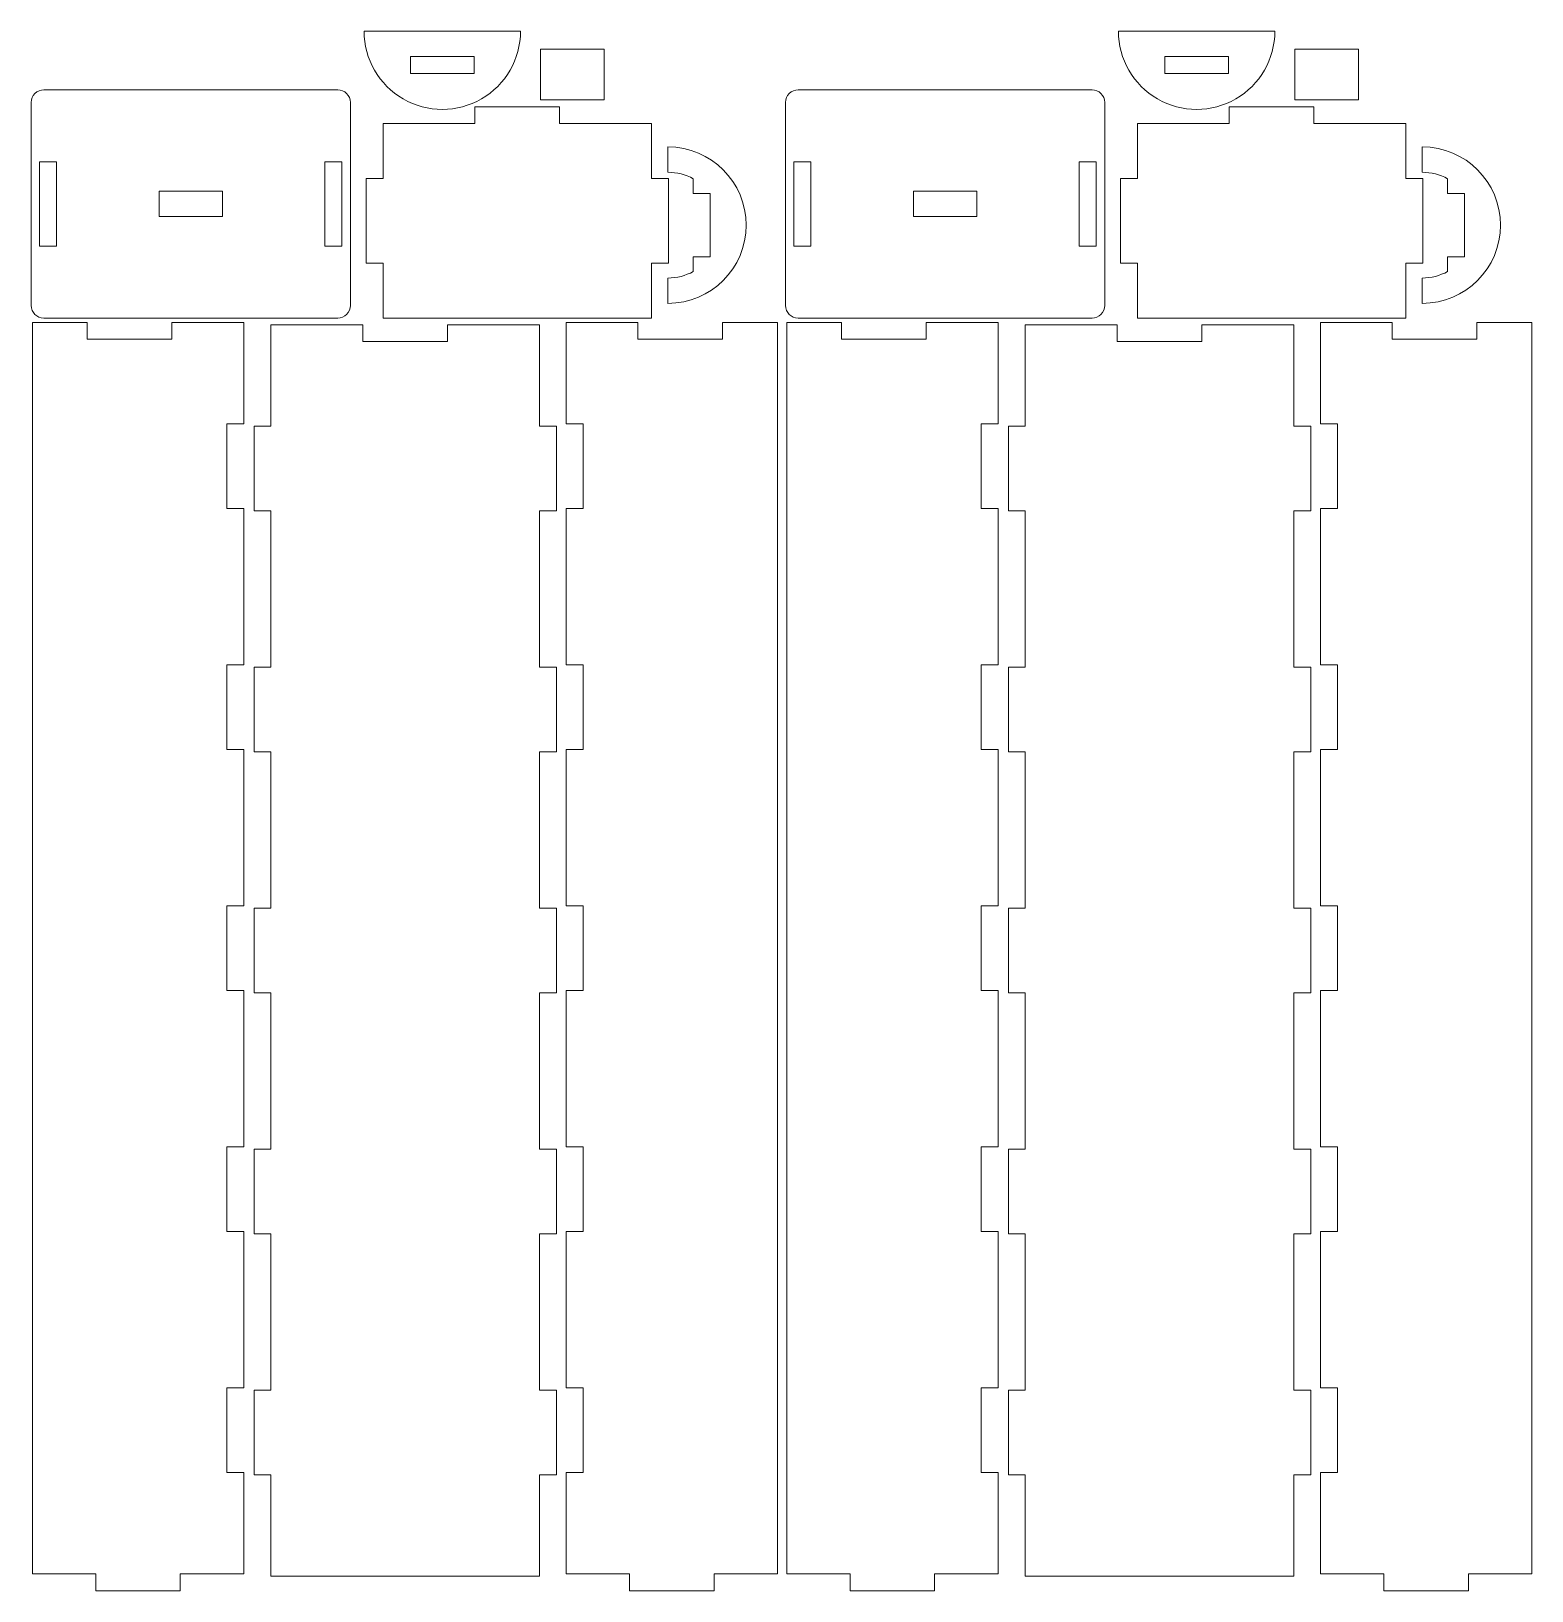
# Model space of a CAD drawing. Header units: millimetres. Extents: x -788 to 788, y -1290 to 1290.
# Drawn here: x -787.7 to -432.7, y -421.7 to -52.8 of the extents above; entities that cross this region are included whole.
import ezdxf

# ---------------------------------------------------------------- set-up
doc = ezdxf.new("R2010")
doc.units = ezdxf.units.MM
doc.header["$MEASUREMENT"] = 0
doc.layers.add('Camada 1', color=7, linetype='Continuous')

msp = doc.modelspace()

# ---------------------------------------------------------------- linework, layer by layer
at = {"layer": 'Camada 1', "color": 250, "lineweight": 20}
for points, knots in [([(-681.172, -68.8369), (-675.4481, -65.5322), (-671.922, -59.4248), (-671.922, -52.8155), (-671.922, -52.8155), (-671.922, -52.8155), (-708.9219, -52.8155), (-708.9219, -52.8155), (-708.9219, -52.8155), (-708.9219, -59.4248), (-705.3958, -65.5322), (-699.6719, -68.8369), (-699.6719, -68.8369), (-693.9481, -72.1416), (-686.8959, -72.1416), (-681.172, -68.8369)], [0, 0, 0, 0, 0.2, 0.2, 0.2, 0.2, 0.4, 0.4, 0.4, 0.4, 0.6, 0.6, 0.6, 0.6, 1, 1, 1, 1]), ([(-502.7369, -68.8369), (-497.013, -65.5322), (-493.4869, -59.4248), (-493.4869, -52.8155), (-493.4869, -52.8155), (-493.4869, -52.8155), (-530.4868, -52.8155), (-530.4868, -52.8155), (-530.4868, -52.8155), (-530.4868, -59.4248), (-526.9607, -65.5322), (-521.2368, -68.8369), (-521.2368, -68.8369), (-515.513, -72.1416), (-508.4608, -72.1416), (-502.7369, -68.8369)], [0, 0, 0, 0, 0.2, 0.2, 0.2, 0.2, 0.4, 0.4, 0.4, 0.4, 0.6, 0.6, 0.6, 0.6, 1, 1, 1, 1]), ([(-682.922, -58.8154), (-682.922, -58.8154), (-682.922, -62.8154), (-682.922, -62.8154), (-682.922, -62.8154), (-682.922, -62.8154), (-697.9219, -62.8154), (-697.9219, -62.8154), (-697.9219, -62.8154), (-697.9219, -62.8154), (-697.9219, -58.8154), (-697.9219, -58.8154), (-697.9219, -58.8154), (-697.9219, -58.8154), (-682.922, -58.8154), (-682.922, -58.8154)], [0, 0, 0, 0, 0.2, 0.2, 0.2, 0.2, 0.4, 0.4, 0.4, 0.4, 0.6, 0.6, 0.6, 0.6, 1, 1, 1, 1]), ([(-652.1654, -69.0415), (-652.1654, -69.0415), (-652.1654, -57.0415), (-652.1654, -57.0415), (-652.1654, -57.0415), (-652.1654, -57.0415), (-667.1654, -57.0415), (-667.1654, -57.0415), (-667.1654, -57.0415), (-667.1654, -57.0415), (-667.1654, -69.0415), (-667.1654, -69.0415), (-667.1654, -69.0415), (-667.1654, -69.0415), (-652.1654, -69.0415), (-652.1654, -69.0415)], [0, 0, 0, 0, 0.2, 0.2, 0.2, 0.2, 0.4, 0.4, 0.4, 0.4, 0.6, 0.6, 0.6, 0.6, 1, 1, 1, 1]), ([(-504.4869, -58.8154), (-504.4869, -58.8154), (-504.4869, -62.8154), (-504.4869, -62.8154), (-504.4869, -62.8154), (-504.4869, -62.8154), (-519.4868, -62.8154), (-519.4868, -62.8154), (-519.4868, -62.8154), (-519.4868, -62.8154), (-519.4868, -58.8154), (-519.4868, -58.8154), (-519.4868, -58.8154), (-519.4868, -58.8154), (-504.4869, -58.8154), (-504.4869, -58.8154)], [0, 0, 0, 0, 0.2, 0.2, 0.2, 0.2, 0.4, 0.4, 0.4, 0.4, 0.6, 0.6, 0.6, 0.6, 1, 1, 1, 1]), ([(-473.7303, -69.0415), (-473.7303, -69.0415), (-473.7303, -57.0415), (-473.7303, -57.0415), (-473.7303, -57.0415), (-473.7303, -57.0415), (-488.7303, -57.0415), (-488.7303, -57.0415), (-488.7303, -57.0415), (-488.7303, -57.0415), (-488.7303, -69.0415), (-488.7303, -69.0415), (-488.7303, -69.0415), (-488.7303, -69.0415), (-473.7303, -69.0415), (-473.7303, -69.0415)], [0, 0, 0, 0, 0.2, 0.2, 0.2, 0.2, 0.4, 0.4, 0.4, 0.4, 0.6, 0.6, 0.6, 0.6, 1, 1, 1, 1]), ([(-715.1689, -66.6746), (-715.1689, -66.6746), (-784.6689, -66.6746), (-784.6689, -66.6746), (-784.6689, -66.6746), (-785.4645, -66.6746), (-786.2276, -66.9907), (-786.7902, -67.5533), (-786.7902, -67.5533), (-787.3528, -68.1159), (-787.6689, -68.879), (-787.6689, -69.6746), (-787.6689, -69.6746), (-787.6689, -69.6746), (-787.6689, -117.6746), (-787.6689, -117.6746), (-787.6689, -117.6746), (-787.6689, -119.3314), (-786.3258, -120.6746), (-784.6689, -120.6746), (-784.6689, -120.6746), (-784.6689, -120.6746), (-715.1689, -120.6746), (-715.1689, -120.6746), (-715.1689, -120.6746), (-714.3733, -120.6746), (-713.6102, -120.3585), (-713.0476, -119.7959), (-713.0476, -119.7959), (-712.485, -119.2333), (-712.1689, -118.4702), (-712.1689, -117.6746), (-712.1689, -117.6746), (-712.1689, -117.6746), (-712.1689, -69.6746), (-712.1689, -69.6746), (-712.1689, -69.6746), (-712.1689, -68.879), (-712.485, -68.1159), (-713.0476, -67.5533), (-713.0476, -67.5533), (-713.6102, -66.9907), (-714.3733, -66.6746), (-715.1689, -66.6746)], [0, 0, 0, 0, 0.08333333, 0.08333333, 0.08333333, 0.08333333, 0.16666667, 0.16666667, 0.16666667, 0.16666667, 0.25, 0.25, 0.25, 0.25, 0.33333333, 0.33333333, 0.33333333, 0.33333333, 0.41666667, 0.41666667, 0.41666667, 0.41666667, 0.5, 0.5, 0.5, 0.5, 0.58333333, 0.58333333, 0.58333333, 0.58333333, 0.66666667, 0.66666667, 0.66666667, 0.66666667, 0.75, 0.75, 0.75, 0.75, 0.83333333, 0.83333333, 0.83333333, 0.83333333, 1, 1, 1, 1]), ([(-536.7338, -66.6746), (-536.7338, -66.6746), (-606.2338, -66.6746), (-606.2338, -66.6746), (-606.2338, -66.6746), (-607.0294, -66.6746), (-607.7925, -66.9907), (-608.3551, -67.5533), (-608.3551, -67.5533), (-608.9177, -68.1159), (-609.2338, -68.879), (-609.2338, -69.6746), (-609.2338, -69.6746), (-609.2338, -69.6746), (-609.2338, -117.6746), (-609.2338, -117.6746), (-609.2338, -117.6746), (-609.2338, -119.3314), (-607.8907, -120.6746), (-606.2338, -120.6746), (-606.2338, -120.6746), (-606.2338, -120.6746), (-536.7338, -120.6746), (-536.7338, -120.6746), (-536.7338, -120.6746), (-535.9382, -120.6746), (-535.1751, -120.3585), (-534.6125, -119.7959), (-534.6125, -119.7959), (-534.0499, -119.2333), (-533.7338, -118.4702), (-533.7338, -117.6746), (-533.7338, -117.6746), (-533.7338, -117.6746), (-533.7338, -69.6746), (-533.7338, -69.6746), (-533.7338, -69.6746), (-533.7338, -68.879), (-534.0499, -68.1159), (-534.6125, -67.5533), (-534.6125, -67.5533), (-535.1751, -66.9907), (-535.9382, -66.6746), (-536.7338, -66.6746)], [0, 0, 0, 0, 0.08333333, 0.08333333, 0.08333333, 0.08333333, 0.16666667, 0.16666667, 0.16666667, 0.16666667, 0.25, 0.25, 0.25, 0.25, 0.33333333, 0.33333333, 0.33333333, 0.33333333, 0.41666667, 0.41666667, 0.41666667, 0.41666667, 0.5, 0.5, 0.5, 0.5, 0.58333333, 0.58333333, 0.58333333, 0.58333333, 0.66666667, 0.66666667, 0.66666667, 0.66666667, 0.75, 0.75, 0.75, 0.75, 0.83333333, 0.83333333, 0.83333333, 0.83333333, 1, 1, 1, 1]), ([(-704.4427, -74.6746), (-704.4427, -74.6746), (-704.4427, -87.6746), (-704.4427, -87.6746), (-704.4427, -87.6746), (-704.4427, -87.6746), (-708.4427, -87.6746), (-708.4427, -87.6746), (-708.4427, -87.6746), (-708.4427, -87.6746), (-708.4427, -107.6746), (-708.4427, -107.6746), (-708.4427, -107.6746), (-708.4427, -107.6746), (-704.4427, -107.6746), (-704.4427, -107.6746), (-704.4427, -107.6746), (-704.4427, -107.6746), (-704.4427, -120.6746), (-704.4427, -120.6746), (-704.4427, -120.6746), (-704.4427, -120.6746), (-640.9427, -120.6746), (-640.9427, -120.6746), (-640.9427, -120.6746), (-640.9427, -120.6746), (-640.9427, -107.6746), (-640.9427, -107.6746), (-640.9427, -107.6746), (-640.9427, -107.6746), (-636.9427, -107.6746), (-636.9427, -107.6746), (-636.9427, -107.6746), (-636.9427, -107.6746), (-636.9427, -87.6746), (-636.9427, -87.6746), (-636.9427, -87.6746), (-636.9427, -87.6746), (-640.9427, -87.6746), (-640.9427, -87.6746), (-640.9427, -87.6746), (-640.9427, -87.6746), (-640.9427, -74.6746), (-640.9427, -74.6746), (-640.9427, -74.6746), (-640.9427, -74.6746), (-662.6927, -74.6746), (-662.6927, -74.6746), (-662.6927, -74.6746), (-662.6927, -74.6746), (-662.6927, -70.6746), (-662.6927, -70.6746), (-662.6927, -70.6746), (-662.6927, -70.6746), (-682.6927, -70.6746), (-682.6927, -70.6746), (-682.6927, -70.6746), (-682.6927, -70.6746), (-682.6927, -74.6746), (-682.6927, -74.6746), (-682.6927, -74.6746), (-682.6927, -74.6746), (-704.4427, -74.6746), (-704.4427, -74.6746)], [0, 0, 0, 0, 0.05882353, 0.05882353, 0.05882353, 0.05882353, 0.11764706, 0.11764706, 0.11764706, 0.11764706, 0.17647059, 0.17647059, 0.17647059, 0.17647059, 0.23529412, 0.23529412, 0.23529412, 0.23529412, 0.29411765, 0.29411765, 0.29411765, 0.29411765, 0.35294118, 0.35294118, 0.35294118, 0.35294118, 0.41176471, 0.41176471, 0.41176471, 0.41176471, 0.47058824, 0.47058824, 0.47058824, 0.47058824, 0.52941176, 0.52941176, 0.52941176, 0.52941176, 0.58823529, 0.58823529, 0.58823529, 0.58823529, 0.64705882, 0.64705882, 0.64705882, 0.64705882, 0.70588235, 0.70588235, 0.70588235, 0.70588235, 0.76470588, 0.76470588, 0.76470588, 0.76470588, 0.82352941, 0.82352941, 0.82352941, 0.82352941, 0.88235294, 0.88235294, 0.88235294, 0.88235294, 1, 1, 1, 1]), ([(-526.0076, -74.6746), (-526.0076, -74.6746), (-526.0076, -87.6746), (-526.0076, -87.6746), (-526.0076, -87.6746), (-526.0076, -87.6746), (-530.0076, -87.6746), (-530.0076, -87.6746), (-530.0076, -87.6746), (-530.0076, -87.6746), (-530.0076, -107.6746), (-530.0076, -107.6746), (-530.0076, -107.6746), (-530.0076, -107.6746), (-526.0076, -107.6746), (-526.0076, -107.6746), (-526.0076, -107.6746), (-526.0076, -107.6746), (-526.0076, -120.6746), (-526.0076, -120.6746), (-526.0076, -120.6746), (-526.0076, -120.6746), (-462.5076, -120.6746), (-462.5076, -120.6746), (-462.5076, -120.6746), (-462.5076, -120.6746), (-462.5076, -107.6746), (-462.5076, -107.6746), (-462.5076, -107.6746), (-462.5076, -107.6746), (-458.5076, -107.6746), (-458.5076, -107.6746), (-458.5076, -107.6746), (-458.5076, -107.6746), (-458.5076, -87.6746), (-458.5076, -87.6746), (-458.5076, -87.6746), (-458.5076, -87.6746), (-462.5076, -87.6746), (-462.5076, -87.6746), (-462.5076, -87.6746), (-462.5076, -87.6746), (-462.5076, -74.6746), (-462.5076, -74.6746), (-462.5076, -74.6746), (-462.5076, -74.6746), (-484.2576, -74.6746), (-484.2576, -74.6746), (-484.2576, -74.6746), (-484.2576, -74.6746), (-484.2576, -70.6746), (-484.2576, -70.6746), (-484.2576, -70.6746), (-484.2576, -70.6746), (-504.2576, -70.6746), (-504.2576, -70.6746), (-504.2576, -70.6746), (-504.2576, -70.6746), (-504.2576, -74.6746), (-504.2576, -74.6746), (-504.2576, -74.6746), (-504.2576, -74.6746), (-526.0076, -74.6746), (-526.0076, -74.6746)], [0, 0, 0, 0, 0.05882353, 0.05882353, 0.05882353, 0.05882353, 0.11764706, 0.11764706, 0.11764706, 0.11764706, 0.17647059, 0.17647059, 0.17647059, 0.17647059, 0.23529412, 0.23529412, 0.23529412, 0.23529412, 0.29411765, 0.29411765, 0.29411765, 0.29411765, 0.35294118, 0.35294118, 0.35294118, 0.35294118, 0.41176471, 0.41176471, 0.41176471, 0.41176471, 0.47058824, 0.47058824, 0.47058824, 0.47058824, 0.52941176, 0.52941176, 0.52941176, 0.52941176, 0.58823529, 0.58823529, 0.58823529, 0.58823529, 0.64705882, 0.64705882, 0.64705882, 0.64705882, 0.70588235, 0.70588235, 0.70588235, 0.70588235, 0.76470588, 0.76470588, 0.76470588, 0.76470588, 0.82352941, 0.82352941, 0.82352941, 0.82352941, 0.88235294, 0.88235294, 0.88235294, 0.88235294, 1, 1, 1, 1]), ([(-637.0476, -117.1876), (-626.8304, -117.1876), (-618.5477, -108.9049), (-618.5477, -98.6876), (-618.5477, -98.6876), (-618.5477, -88.4705), (-626.8303, -80.1878), (-637.0476, -80.1877), (-637.0476, -80.1877), (-637.0476, -80.1877), (-637.0476, -86.1877), (-637.0476, -86.1877), (-637.0476, -86.1877), (-634.9506, -86.1877), (-632.8873, -86.7153), (-631.0476, -87.7218), (-631.0476, -87.7218), (-631.0476, -87.7218), (-631.0476, -91.1877), (-631.0476, -91.1877), (-631.0476, -91.1877), (-631.0476, -91.1877), (-627.0476, -91.1877), (-627.0476, -91.1877), (-627.0476, -91.1877), (-627.0476, -91.1877), (-627.0476, -106.1876), (-627.0476, -106.1876), (-627.0476, -106.1876), (-627.0476, -106.1876), (-631.0476, -106.1876), (-631.0476, -106.1876), (-631.0476, -106.1876), (-631.0476, -106.1876), (-631.0476, -109.6535), (-631.0476, -109.6535), (-631.0476, -109.6535), (-632.8873, -110.66), (-634.9506, -111.1876), (-637.0476, -111.1876), (-637.0476, -111.1876), (-637.0476, -111.1876), (-637.0476, -117.1876), (-637.0476, -117.1876)], [0, 0, 0, 0, 0.08333333, 0.08333333, 0.08333333, 0.08333333, 0.16666667, 0.16666667, 0.16666667, 0.16666667, 0.25, 0.25, 0.25, 0.25, 0.33333333, 0.33333333, 0.33333333, 0.33333333, 0.41666667, 0.41666667, 0.41666667, 0.41666667, 0.5, 0.5, 0.5, 0.5, 0.58333333, 0.58333333, 0.58333333, 0.58333333, 0.66666667, 0.66666667, 0.66666667, 0.66666667, 0.75, 0.75, 0.75, 0.75, 0.83333333, 0.83333333, 0.83333333, 0.83333333, 1, 1, 1, 1]), ([(-458.6125, -117.1876), (-448.3953, -117.1876), (-440.1126, -108.9049), (-440.1126, -98.6876), (-440.1126, -98.6876), (-440.1126, -88.4705), (-448.3952, -80.1878), (-458.6125, -80.1877), (-458.6125, -80.1877), (-458.6125, -80.1877), (-458.6125, -86.1877), (-458.6125, -86.1877), (-458.6125, -86.1877), (-456.5155, -86.1877), (-454.4522, -86.7153), (-452.6125, -87.7218), (-452.6125, -87.7218), (-452.6125, -87.7218), (-452.6125, -91.1877), (-452.6125, -91.1877), (-452.6125, -91.1877), (-452.6125, -91.1877), (-448.6125, -91.1877), (-448.6125, -91.1877), (-448.6125, -91.1877), (-448.6125, -91.1877), (-448.6125, -106.1876), (-448.6125, -106.1876), (-448.6125, -106.1876), (-448.6125, -106.1876), (-452.6125, -106.1876), (-452.6125, -106.1876), (-452.6125, -106.1876), (-452.6125, -106.1876), (-452.6125, -109.6535), (-452.6125, -109.6535), (-452.6125, -109.6535), (-454.4522, -110.66), (-456.5155, -111.1876), (-458.6125, -111.1876), (-458.6125, -111.1876), (-458.6125, -111.1876), (-458.6125, -117.1876), (-458.6125, -117.1876)], [0, 0, 0, 0, 0.08333333, 0.08333333, 0.08333333, 0.08333333, 0.16666667, 0.16666667, 0.16666667, 0.16666667, 0.25, 0.25, 0.25, 0.25, 0.33333333, 0.33333333, 0.33333333, 0.33333333, 0.41666667, 0.41666667, 0.41666667, 0.41666667, 0.5, 0.5, 0.5, 0.5, 0.58333333, 0.58333333, 0.58333333, 0.58333333, 0.66666667, 0.66666667, 0.66666667, 0.66666667, 0.75, 0.75, 0.75, 0.75, 0.83333333, 0.83333333, 0.83333333, 0.83333333, 1, 1, 1, 1]), ([(-781.6689, -83.6746), (-781.6689, -83.6746), (-781.6689, -103.6746), (-781.6689, -103.6746), (-781.6689, -103.6746), (-781.6689, -103.6746), (-785.6689, -103.6746), (-785.6689, -103.6746), (-785.6689, -103.6746), (-785.6689, -103.6746), (-785.6689, -83.6746), (-785.6689, -83.6746), (-785.6689, -83.6746), (-785.6689, -83.6746), (-781.6689, -83.6746), (-781.6689, -83.6746)], [0, 0, 0, 0, 0.2, 0.2, 0.2, 0.2, 0.4, 0.4, 0.4, 0.4, 0.6, 0.6, 0.6, 0.6, 1, 1, 1, 1]), ([(-718.1689, -103.6746), (-718.1689, -103.6746), (-718.1689, -83.6746), (-718.1689, -83.6746), (-718.1689, -83.6746), (-718.1689, -83.6746), (-714.1689, -83.6746), (-714.1689, -83.6746), (-714.1689, -83.6746), (-714.1689, -83.6746), (-714.1689, -103.6746), (-714.1689, -103.6746), (-714.1689, -103.6746), (-714.1689, -103.6746), (-718.1689, -103.6746), (-718.1689, -103.6746)], [0, 0, 0, 0, 0.2, 0.2, 0.2, 0.2, 0.4, 0.4, 0.4, 0.4, 0.6, 0.6, 0.6, 0.6, 1, 1, 1, 1]), ([(-603.2338, -83.6746), (-603.2338, -83.6746), (-603.2338, -103.6746), (-603.2338, -103.6746), (-603.2338, -103.6746), (-603.2338, -103.6746), (-607.2338, -103.6746), (-607.2338, -103.6746), (-607.2338, -103.6746), (-607.2338, -103.6746), (-607.2338, -83.6746), (-607.2338, -83.6746), (-607.2338, -83.6746), (-607.2338, -83.6746), (-603.2338, -83.6746), (-603.2338, -83.6746)], [0, 0, 0, 0, 0.2, 0.2, 0.2, 0.2, 0.4, 0.4, 0.4, 0.4, 0.6, 0.6, 0.6, 0.6, 1, 1, 1, 1]), ([(-539.7338, -103.6746), (-539.7338, -103.6746), (-539.7338, -83.6746), (-539.7338, -83.6746), (-539.7338, -83.6746), (-539.7338, -83.6746), (-535.7338, -83.6746), (-535.7338, -83.6746), (-535.7338, -83.6746), (-535.7338, -83.6746), (-535.7338, -103.6746), (-535.7338, -103.6746), (-535.7338, -103.6746), (-535.7338, -103.6746), (-539.7338, -103.6746), (-539.7338, -103.6746)], [0, 0, 0, 0, 0.2, 0.2, 0.2, 0.2, 0.4, 0.4, 0.4, 0.4, 0.6, 0.6, 0.6, 0.6, 1, 1, 1, 1]), ([(-757.4189, -90.6746), (-757.4189, -90.6746), (-742.4189, -90.6746), (-742.4189, -90.6746), (-742.4189, -90.6746), (-742.4189, -90.6746), (-742.4189, -96.6746), (-742.4189, -96.6746), (-742.4189, -96.6746), (-742.4189, -96.6746), (-757.4189, -96.6746), (-757.4189, -96.6746), (-757.4189, -96.6746), (-757.4189, -96.6746), (-757.4189, -90.6746), (-757.4189, -90.6746)], [0, 0, 0, 0, 0.2, 0.2, 0.2, 0.2, 0.4, 0.4, 0.4, 0.4, 0.6, 0.6, 0.6, 0.6, 1, 1, 1, 1]), ([(-578.9838, -90.6746), (-578.9838, -90.6746), (-563.9838, -90.6746), (-563.9838, -90.6746), (-563.9838, -90.6746), (-563.9838, -90.6746), (-563.9838, -96.6746), (-563.9838, -96.6746), (-563.9838, -96.6746), (-563.9838, -96.6746), (-578.9838, -96.6746), (-578.9838, -96.6746), (-578.9838, -96.6746), (-578.9838, -96.6746), (-578.9838, -90.6746), (-578.9838, -90.6746)], [0, 0, 0, 0, 0.2, 0.2, 0.2, 0.2, 0.4, 0.4, 0.4, 0.4, 0.6, 0.6, 0.6, 0.6, 1, 1, 1, 1]), ([(-737.3893, -336.6743), (-737.3893, -336.6743), (-737.3893, -373.6743), (-737.3893, -373.6743), (-737.3893, -373.6743), (-737.3893, -373.6743), (-741.3893, -373.6743), (-741.3893, -373.6743), (-741.3893, -373.6743), (-741.3893, -373.6743), (-741.3893, -393.6743), (-741.3893, -393.6743), (-741.3893, -393.6743), (-741.3893, -393.6743), (-737.3893, -393.6743), (-737.3893, -393.6743), (-737.3893, -393.6743), (-737.3893, -393.6743), (-737.3893, -417.6743), (-737.3893, -417.6743), (-737.3893, -417.6743), (-737.3893, -417.6743), (-752.3893, -417.6743), (-752.3893, -417.6743), (-752.3893, -417.6743), (-752.3893, -417.6743), (-752.3893, -421.6743), (-752.3893, -421.6743), (-752.3893, -421.6743), (-752.3893, -421.6743), (-772.3893, -421.6743), (-772.3893, -421.6743), (-772.3893, -421.6743), (-772.3893, -421.6743), (-772.3893, -417.6743), (-772.3893, -417.6743), (-772.3893, -417.6743), (-772.3893, -417.6743), (-787.3893, -417.6743), (-787.3893, -417.6743), (-787.3893, -417.6743), (-787.3893, -417.6743), (-787.3893, -121.6743), (-787.3893, -121.6743), (-787.3893, -121.6743), (-787.3893, -121.6743), (-774.3893, -121.6743), (-774.3893, -121.6743), (-774.3893, -121.6743), (-774.3893, -121.6743), (-774.3893, -125.6743), (-774.3893, -125.6743), (-774.3893, -125.6743), (-774.3893, -125.6743), (-754.3893, -125.6743), (-754.3893, -125.6743), (-754.3893, -125.6743), (-754.3893, -125.6743), (-754.3893, -121.6743), (-754.3893, -121.6743), (-754.3893, -121.6743), (-754.3893, -121.6743), (-737.3893, -121.6743), (-737.3893, -121.6743), (-737.3893, -121.6743), (-737.3893, -121.6743), (-737.3893, -145.6743), (-737.3893, -145.6743), (-737.3893, -145.6743), (-737.3893, -145.6743), (-741.3893, -145.6743), (-741.3893, -145.6743), (-741.3893, -145.6743), (-741.3893, -145.6743), (-741.3893, -165.6743), (-741.3893, -165.6743), (-741.3893, -165.6743), (-741.3893, -165.6743), (-737.3893, -165.6743), (-737.3893, -165.6743), (-737.3893, -165.6743), (-737.3893, -165.6743), (-737.3893, -202.6743), (-737.3893, -202.6743), (-737.3893, -202.6743), (-737.3893, -202.6743), (-741.3893, -202.6743), (-741.3893, -202.6743), (-741.3893, -202.6743), (-741.3893, -202.6743), (-741.3893, -222.6743), (-741.3893, -222.6743), (-741.3893, -222.6743), (-741.3893, -222.6743), (-737.3893, -222.6743), (-737.3893, -222.6743), (-737.3893, -222.6743), (-737.3893, -222.6743), (-737.3893, -259.6743), (-737.3893, -259.6743), (-737.3893, -259.6743), (-737.3893, -259.6743), (-741.3893, -259.6743), (-741.3893, -259.6743), (-741.3893, -259.6743), (-741.3893, -259.6743), (-741.3893, -279.6743), (-741.3893, -279.6743), (-741.3893, -279.6743), (-741.3893, -279.6743), (-737.3893, -279.6743), (-737.3893, -279.6743), (-737.3893, -279.6743), (-737.3893, -279.6743), (-737.3893, -316.6743), (-737.3893, -316.6743), (-737.3893, -316.6743), (-737.3893, -316.6743), (-741.3893, -316.6743), (-741.3893, -316.6743), (-741.3893, -316.6743), (-741.3893, -316.6743), (-741.3893, -336.6743), (-741.3893, -336.6743), (-741.3893, -336.6743), (-741.3893, -336.6743), (-737.3893, -336.6743), (-737.3893, -336.6743)], [0, 0, 0, 0, 0.03030303, 0.03030303, 0.03030303, 0.03030303, 0.06060606, 0.06060606, 0.06060606, 0.06060606, 0.09090909, 0.09090909, 0.09090909, 0.09090909, 0.12121212, 0.12121212, 0.12121212, 0.12121212, 0.15151515, 0.15151515, 0.15151515, 0.15151515, 0.18181818, 0.18181818, 0.18181818, 0.18181818, 0.21212121, 0.21212121, 0.21212121, 0.21212121, 0.24242424, 0.24242424, 0.24242424, 0.24242424, 0.27272727, 0.27272727, 0.27272727, 0.27272727, 0.3030303, 0.3030303, 0.3030303, 0.3030303, 0.33333333, 0.33333333, 0.33333333, 0.33333333, 0.36363636, 0.36363636, 0.36363636, 0.36363636, 0.39393939, 0.39393939, 0.39393939, 0.39393939, 0.42424242, 0.42424242, 0.42424242, 0.42424242, 0.45454545, 0.45454545, 0.45454545, 0.45454545, 0.48484848, 0.48484848, 0.48484848, 0.48484848, 0.51515152, 0.51515152, 0.51515152, 0.51515152, 0.54545455, 0.54545455, 0.54545455, 0.54545455, 0.57575758, 0.57575758, 0.57575758, 0.57575758, 0.60606061, 0.60606061, 0.60606061, 0.60606061, 0.63636364, 0.63636364, 0.63636364, 0.63636364, 0.66666667, 0.66666667, 0.66666667, 0.66666667, 0.6969697, 0.6969697, 0.6969697, 0.6969697, 0.72727273, 0.72727273, 0.72727273, 0.72727273, 0.75757576, 0.75757576, 0.75757576, 0.75757576, 0.78787879, 0.78787879, 0.78787879, 0.78787879, 0.81818182, 0.81818182, 0.81818182, 0.81818182, 0.84848485, 0.84848485, 0.84848485, 0.84848485, 0.87878788, 0.87878788, 0.87878788, 0.87878788, 0.90909091, 0.90909091, 0.90909091, 0.90909091, 0.93939394, 0.93939394, 0.93939394, 0.93939394, 1, 1, 1, 1]), ([(-661.1363, -336.6743), (-661.1363, -336.6743), (-661.1363, -373.6743), (-661.1363, -373.6743), (-661.1363, -373.6743), (-661.1363, -373.6743), (-657.1363, -373.6743), (-657.1363, -373.6743), (-657.1363, -373.6743), (-657.1363, -373.6743), (-657.1363, -393.6743), (-657.1363, -393.6743), (-657.1363, -393.6743), (-657.1363, -393.6743), (-661.1363, -393.6743), (-661.1363, -393.6743), (-661.1363, -393.6743), (-661.1363, -393.6743), (-661.1363, -417.6743), (-661.1363, -417.6743), (-661.1363, -417.6743), (-661.1363, -417.6743), (-646.1363, -417.6743), (-646.1363, -417.6743), (-646.1363, -417.6743), (-646.1363, -417.6743), (-646.1363, -421.6743), (-646.1363, -421.6743), (-646.1363, -421.6743), (-646.1363, -421.6743), (-626.1363, -421.6743), (-626.1363, -421.6743), (-626.1363, -421.6743), (-626.1363, -421.6743), (-626.1363, -417.6743), (-626.1363, -417.6743), (-626.1363, -417.6743), (-626.1363, -417.6743), (-611.1363, -417.6743), (-611.1363, -417.6743), (-611.1363, -417.6743), (-611.1363, -417.6743), (-611.1363, -121.6743), (-611.1363, -121.6743), (-611.1363, -121.6743), (-611.1363, -121.6743), (-624.1363, -121.6743), (-624.1363, -121.6743), (-624.1363, -121.6743), (-624.1363, -121.6743), (-624.1363, -125.6743), (-624.1363, -125.6743), (-624.1363, -125.6743), (-624.1363, -125.6743), (-644.1363, -125.6743), (-644.1363, -125.6743), (-644.1363, -125.6743), (-644.1363, -125.6743), (-644.1363, -121.6743), (-644.1363, -121.6743), (-644.1363, -121.6743), (-644.1363, -121.6743), (-661.1363, -121.6743), (-661.1363, -121.6743), (-661.1363, -121.6743), (-661.1363, -121.6743), (-661.1363, -145.6743), (-661.1363, -145.6743), (-661.1363, -145.6743), (-661.1363, -145.6743), (-657.1363, -145.6743), (-657.1363, -145.6743), (-657.1363, -145.6743), (-657.1363, -145.6743), (-657.1363, -165.6743), (-657.1363, -165.6743), (-657.1363, -165.6743), (-657.1363, -165.6743), (-661.1363, -165.6743), (-661.1363, -165.6743), (-661.1363, -165.6743), (-661.1363, -165.6743), (-661.1363, -202.6743), (-661.1363, -202.6743), (-661.1363, -202.6743), (-661.1363, -202.6743), (-657.1363, -202.6743), (-657.1363, -202.6743), (-657.1363, -202.6743), (-657.1363, -202.6743), (-657.1363, -222.6743), (-657.1363, -222.6743), (-657.1363, -222.6743), (-657.1363, -222.6743), (-661.1363, -222.6743), (-661.1363, -222.6743), (-661.1363, -222.6743), (-661.1363, -222.6743), (-661.1363, -259.6743), (-661.1363, -259.6743), (-661.1363, -259.6743), (-661.1363, -259.6743), (-657.1363, -259.6743), (-657.1363, -259.6743), (-657.1363, -259.6743), (-657.1363, -259.6743), (-657.1363, -279.6743), (-657.1363, -279.6743), (-657.1363, -279.6743), (-657.1363, -279.6743), (-661.1363, -279.6743), (-661.1363, -279.6743), (-661.1363, -279.6743), (-661.1363, -279.6743), (-661.1363, -316.6743), (-661.1363, -316.6743), (-661.1363, -316.6743), (-661.1363, -316.6743), (-657.1363, -316.6743), (-657.1363, -316.6743), (-657.1363, -316.6743), (-657.1363, -316.6743), (-657.1363, -336.6743), (-657.1363, -336.6743), (-657.1363, -336.6743), (-657.1363, -336.6743), (-661.1363, -336.6743), (-661.1363, -336.6743)], [0, 0, 0, 0, 0.03030303, 0.03030303, 0.03030303, 0.03030303, 0.06060606, 0.06060606, 0.06060606, 0.06060606, 0.09090909, 0.09090909, 0.09090909, 0.09090909, 0.12121212, 0.12121212, 0.12121212, 0.12121212, 0.15151515, 0.15151515, 0.15151515, 0.15151515, 0.18181818, 0.18181818, 0.18181818, 0.18181818, 0.21212121, 0.21212121, 0.21212121, 0.21212121, 0.24242424, 0.24242424, 0.24242424, 0.24242424, 0.27272727, 0.27272727, 0.27272727, 0.27272727, 0.3030303, 0.3030303, 0.3030303, 0.3030303, 0.33333333, 0.33333333, 0.33333333, 0.33333333, 0.36363636, 0.36363636, 0.36363636, 0.36363636, 0.39393939, 0.39393939, 0.39393939, 0.39393939, 0.42424242, 0.42424242, 0.42424242, 0.42424242, 0.45454545, 0.45454545, 0.45454545, 0.45454545, 0.48484848, 0.48484848, 0.48484848, 0.48484848, 0.51515152, 0.51515152, 0.51515152, 0.51515152, 0.54545455, 0.54545455, 0.54545455, 0.54545455, 0.57575758, 0.57575758, 0.57575758, 0.57575758, 0.60606061, 0.60606061, 0.60606061, 0.60606061, 0.63636364, 0.63636364, 0.63636364, 0.63636364, 0.66666667, 0.66666667, 0.66666667, 0.66666667, 0.6969697, 0.6969697, 0.6969697, 0.6969697, 0.72727273, 0.72727273, 0.72727273, 0.72727273, 0.75757576, 0.75757576, 0.75757576, 0.75757576, 0.78787879, 0.78787879, 0.78787879, 0.78787879, 0.81818182, 0.81818182, 0.81818182, 0.81818182, 0.84848485, 0.84848485, 0.84848485, 0.84848485, 0.87878788, 0.87878788, 0.87878788, 0.87878788, 0.90909091, 0.90909091, 0.90909091, 0.90909091, 0.93939394, 0.93939394, 0.93939394, 0.93939394, 1, 1, 1, 1]), ([(-558.9542, -336.6743), (-558.9542, -336.6743), (-558.9542, -373.6743), (-558.9542, -373.6743), (-558.9542, -373.6743), (-558.9542, -373.6743), (-562.9542, -373.6743), (-562.9542, -373.6743), (-562.9542, -373.6743), (-562.9542, -373.6743), (-562.9542, -393.6743), (-562.9542, -393.6743), (-562.9542, -393.6743), (-562.9542, -393.6743), (-558.9542, -393.6743), (-558.9542, -393.6743), (-558.9542, -393.6743), (-558.9542, -393.6743), (-558.9542, -417.6743), (-558.9542, -417.6743), (-558.9542, -417.6743), (-558.9542, -417.6743), (-573.9542, -417.6743), (-573.9542, -417.6743), (-573.9542, -417.6743), (-573.9542, -417.6743), (-573.9542, -421.6743), (-573.9542, -421.6743), (-573.9542, -421.6743), (-573.9542, -421.6743), (-593.9542, -421.6743), (-593.9542, -421.6743), (-593.9542, -421.6743), (-593.9542, -421.6743), (-593.9542, -417.6743), (-593.9542, -417.6743), (-593.9542, -417.6743), (-593.9542, -417.6743), (-608.9542, -417.6743), (-608.9542, -417.6743), (-608.9542, -417.6743), (-608.9542, -417.6743), (-608.9542, -121.6743), (-608.9542, -121.6743), (-608.9542, -121.6743), (-608.9542, -121.6743), (-595.9542, -121.6743), (-595.9542, -121.6743), (-595.9542, -121.6743), (-595.9542, -121.6743), (-595.9542, -125.6743), (-595.9542, -125.6743), (-595.9542, -125.6743), (-595.9542, -125.6743), (-575.9542, -125.6743), (-575.9542, -125.6743), (-575.9542, -125.6743), (-575.9542, -125.6743), (-575.9542, -121.6743), (-575.9542, -121.6743), (-575.9542, -121.6743), (-575.9542, -121.6743), (-558.9542, -121.6743), (-558.9542, -121.6743), (-558.9542, -121.6743), (-558.9542, -121.6743), (-558.9542, -145.6743), (-558.9542, -145.6743), (-558.9542, -145.6743), (-558.9542, -145.6743), (-562.9542, -145.6743), (-562.9542, -145.6743), (-562.9542, -145.6743), (-562.9542, -145.6743), (-562.9542, -165.6743), (-562.9542, -165.6743), (-562.9542, -165.6743), (-562.9542, -165.6743), (-558.9542, -165.6743), (-558.9542, -165.6743), (-558.9542, -165.6743), (-558.9542, -165.6743), (-558.9542, -202.6743), (-558.9542, -202.6743), (-558.9542, -202.6743), (-558.9542, -202.6743), (-562.9542, -202.6743), (-562.9542, -202.6743), (-562.9542, -202.6743), (-562.9542, -202.6743), (-562.9542, -222.6743), (-562.9542, -222.6743), (-562.9542, -222.6743), (-562.9542, -222.6743), (-558.9542, -222.6743), (-558.9542, -222.6743), (-558.9542, -222.6743), (-558.9542, -222.6743), (-558.9542, -259.6743), (-558.9542, -259.6743), (-558.9542, -259.6743), (-558.9542, -259.6743), (-562.9542, -259.6743), (-562.9542, -259.6743), (-562.9542, -259.6743), (-562.9542, -259.6743), (-562.9542, -279.6743), (-562.9542, -279.6743), (-562.9542, -279.6743), (-562.9542, -279.6743), (-558.9542, -279.6743), (-558.9542, -279.6743), (-558.9542, -279.6743), (-558.9542, -279.6743), (-558.9542, -316.6743), (-558.9542, -316.6743), (-558.9542, -316.6743), (-558.9542, -316.6743), (-562.9542, -316.6743), (-562.9542, -316.6743), (-562.9542, -316.6743), (-562.9542, -316.6743), (-562.9542, -336.6743), (-562.9542, -336.6743), (-562.9542, -336.6743), (-562.9542, -336.6743), (-558.9542, -336.6743), (-558.9542, -336.6743)], [0, 0, 0, 0, 0.03030303, 0.03030303, 0.03030303, 0.03030303, 0.06060606, 0.06060606, 0.06060606, 0.06060606, 0.09090909, 0.09090909, 0.09090909, 0.09090909, 0.12121212, 0.12121212, 0.12121212, 0.12121212, 0.15151515, 0.15151515, 0.15151515, 0.15151515, 0.18181818, 0.18181818, 0.18181818, 0.18181818, 0.21212121, 0.21212121, 0.21212121, 0.21212121, 0.24242424, 0.24242424, 0.24242424, 0.24242424, 0.27272727, 0.27272727, 0.27272727, 0.27272727, 0.3030303, 0.3030303, 0.3030303, 0.3030303, 0.33333333, 0.33333333, 0.33333333, 0.33333333, 0.36363636, 0.36363636, 0.36363636, 0.36363636, 0.39393939, 0.39393939, 0.39393939, 0.39393939, 0.42424242, 0.42424242, 0.42424242, 0.42424242, 0.45454545, 0.45454545, 0.45454545, 0.45454545, 0.48484848, 0.48484848, 0.48484848, 0.48484848, 0.51515152, 0.51515152, 0.51515152, 0.51515152, 0.54545455, 0.54545455, 0.54545455, 0.54545455, 0.57575758, 0.57575758, 0.57575758, 0.57575758, 0.60606061, 0.60606061, 0.60606061, 0.60606061, 0.63636364, 0.63636364, 0.63636364, 0.63636364, 0.66666667, 0.66666667, 0.66666667, 0.66666667, 0.6969697, 0.6969697, 0.6969697, 0.6969697, 0.72727273, 0.72727273, 0.72727273, 0.72727273, 0.75757576, 0.75757576, 0.75757576, 0.75757576, 0.78787879, 0.78787879, 0.78787879, 0.78787879, 0.81818182, 0.81818182, 0.81818182, 0.81818182, 0.84848485, 0.84848485, 0.84848485, 0.84848485, 0.87878788, 0.87878788, 0.87878788, 0.87878788, 0.90909091, 0.90909091, 0.90909091, 0.90909091, 0.93939394, 0.93939394, 0.93939394, 0.93939394, 1, 1, 1, 1]), ([(-482.7012, -336.6743), (-482.7012, -336.6743), (-482.7012, -373.6743), (-482.7012, -373.6743), (-482.7012, -373.6743), (-482.7012, -373.6743), (-478.7012, -373.6743), (-478.7012, -373.6743), (-478.7012, -373.6743), (-478.7012, -373.6743), (-478.7012, -393.6743), (-478.7012, -393.6743), (-478.7012, -393.6743), (-478.7012, -393.6743), (-482.7012, -393.6743), (-482.7012, -393.6743), (-482.7012, -393.6743), (-482.7012, -393.6743), (-482.7012, -417.6743), (-482.7012, -417.6743), (-482.7012, -417.6743), (-482.7012, -417.6743), (-467.7012, -417.6743), (-467.7012, -417.6743), (-467.7012, -417.6743), (-467.7012, -417.6743), (-467.7012, -421.6743), (-467.7012, -421.6743), (-467.7012, -421.6743), (-467.7012, -421.6743), (-447.7012, -421.6743), (-447.7012, -421.6743), (-447.7012, -421.6743), (-447.7012, -421.6743), (-447.7012, -417.6743), (-447.7012, -417.6743), (-447.7012, -417.6743), (-447.7012, -417.6743), (-432.7012, -417.6743), (-432.7012, -417.6743), (-432.7012, -417.6743), (-432.7012, -417.6743), (-432.7012, -121.6743), (-432.7012, -121.6743), (-432.7012, -121.6743), (-432.7012, -121.6743), (-445.7012, -121.6743), (-445.7012, -121.6743), (-445.7012, -121.6743), (-445.7012, -121.6743), (-445.7012, -125.6743), (-445.7012, -125.6743), (-445.7012, -125.6743), (-445.7012, -125.6743), (-465.7012, -125.6743), (-465.7012, -125.6743), (-465.7012, -125.6743), (-465.7012, -125.6743), (-465.7012, -121.6743), (-465.7012, -121.6743), (-465.7012, -121.6743), (-465.7012, -121.6743), (-482.7012, -121.6743), (-482.7012, -121.6743), (-482.7012, -121.6743), (-482.7012, -121.6743), (-482.7012, -145.6743), (-482.7012, -145.6743), (-482.7012, -145.6743), (-482.7012, -145.6743), (-478.7012, -145.6743), (-478.7012, -145.6743), (-478.7012, -145.6743), (-478.7012, -145.6743), (-478.7012, -165.6743), (-478.7012, -165.6743), (-478.7012, -165.6743), (-478.7012, -165.6743), (-482.7012, -165.6743), (-482.7012, -165.6743), (-482.7012, -165.6743), (-482.7012, -165.6743), (-482.7012, -202.6743), (-482.7012, -202.6743), (-482.7012, -202.6743), (-482.7012, -202.6743), (-478.7012, -202.6743), (-478.7012, -202.6743), (-478.7012, -202.6743), (-478.7012, -202.6743), (-478.7012, -222.6743), (-478.7012, -222.6743), (-478.7012, -222.6743), (-478.7012, -222.6743), (-482.7012, -222.6743), (-482.7012, -222.6743), (-482.7012, -222.6743), (-482.7012, -222.6743), (-482.7012, -259.6743), (-482.7012, -259.6743), (-482.7012, -259.6743), (-482.7012, -259.6743), (-478.7012, -259.6743), (-478.7012, -259.6743), (-478.7012, -259.6743), (-478.7012, -259.6743), (-478.7012, -279.6743), (-478.7012, -279.6743), (-478.7012, -279.6743), (-478.7012, -279.6743), (-482.7012, -279.6743), (-482.7012, -279.6743), (-482.7012, -279.6743), (-482.7012, -279.6743), (-482.7012, -316.6743), (-482.7012, -316.6743), (-482.7012, -316.6743), (-482.7012, -316.6743), (-478.7012, -316.6743), (-478.7012, -316.6743), (-478.7012, -316.6743), (-478.7012, -316.6743), (-478.7012, -336.6743), (-478.7012, -336.6743), (-478.7012, -336.6743), (-478.7012, -336.6743), (-482.7012, -336.6743), (-482.7012, -336.6743)], [0, 0, 0, 0, 0.03030303, 0.03030303, 0.03030303, 0.03030303, 0.06060606, 0.06060606, 0.06060606, 0.06060606, 0.09090909, 0.09090909, 0.09090909, 0.09090909, 0.12121212, 0.12121212, 0.12121212, 0.12121212, 0.15151515, 0.15151515, 0.15151515, 0.15151515, 0.18181818, 0.18181818, 0.18181818, 0.18181818, 0.21212121, 0.21212121, 0.21212121, 0.21212121, 0.24242424, 0.24242424, 0.24242424, 0.24242424, 0.27272727, 0.27272727, 0.27272727, 0.27272727, 0.3030303, 0.3030303, 0.3030303, 0.3030303, 0.33333333, 0.33333333, 0.33333333, 0.33333333, 0.36363636, 0.36363636, 0.36363636, 0.36363636, 0.39393939, 0.39393939, 0.39393939, 0.39393939, 0.42424242, 0.42424242, 0.42424242, 0.42424242, 0.45454545, 0.45454545, 0.45454545, 0.45454545, 0.48484848, 0.48484848, 0.48484848, 0.48484848, 0.51515152, 0.51515152, 0.51515152, 0.51515152, 0.54545455, 0.54545455, 0.54545455, 0.54545455, 0.57575758, 0.57575758, 0.57575758, 0.57575758, 0.60606061, 0.60606061, 0.60606061, 0.60606061, 0.63636364, 0.63636364, 0.63636364, 0.63636364, 0.66666667, 0.66666667, 0.66666667, 0.66666667, 0.6969697, 0.6969697, 0.6969697, 0.6969697, 0.72727273, 0.72727273, 0.72727273, 0.72727273, 0.75757576, 0.75757576, 0.75757576, 0.75757576, 0.78787879, 0.78787879, 0.78787879, 0.78787879, 0.81818182, 0.81818182, 0.81818182, 0.81818182, 0.84848485, 0.84848485, 0.84848485, 0.84848485, 0.87878788, 0.87878788, 0.87878788, 0.87878788, 0.90909091, 0.90909091, 0.90909091, 0.90909091, 0.93939394, 0.93939394, 0.93939394, 0.93939394, 1, 1, 1, 1]), ([(-667.4426, -146.2409), (-667.4426, -146.2409), (-667.4426, -122.2409), (-667.4426, -122.2409), (-667.4426, -122.2409), (-667.4426, -122.2409), (-689.1926, -122.2409), (-689.1926, -122.2409), (-689.1926, -122.2409), (-689.1926, -122.2409), (-689.1926, -126.2409), (-689.1926, -126.2409), (-689.1926, -126.2409), (-689.1926, -126.2409), (-709.1926, -126.2409), (-709.1926, -126.2409), (-709.1926, -126.2409), (-709.1926, -126.2409), (-709.1926, -122.2409), (-709.1926, -122.2409), (-709.1926, -122.2409), (-709.1926, -122.2409), (-730.9426, -122.2409), (-730.9426, -122.2409), (-730.9426, -122.2409), (-730.9426, -122.2409), (-730.9426, -146.2409), (-730.9426, -146.2409), (-730.9426, -146.2409), (-730.9426, -146.2409), (-734.9426, -146.2409), (-734.9426, -146.2409), (-734.9426, -146.2409), (-734.9426, -146.2409), (-734.9426, -166.2409), (-734.9426, -166.2409), (-734.9426, -166.2409), (-734.9426, -166.2409), (-730.9426, -166.2409), (-730.9426, -166.2409), (-730.9426, -166.2409), (-730.9426, -166.2409), (-730.9426, -203.2409), (-730.9426, -203.2409), (-730.9426, -203.2409), (-730.9426, -203.2409), (-734.9426, -203.2409), (-734.9426, -203.2409), (-734.9426, -203.2409), (-734.9426, -203.2409), (-734.9426, -223.2409), (-734.9426, -223.2409), (-734.9426, -223.2409), (-734.9426, -223.2409), (-730.9426, -223.2409), (-730.9426, -223.2409), (-730.9426, -223.2409), (-730.9426, -223.2409), (-730.9426, -260.2409), (-730.9426, -260.2409), (-730.9426, -260.2409), (-730.9426, -260.2409), (-734.9426, -260.2409), (-734.9426, -260.2409), (-734.9426, -260.2409), (-734.9426, -260.2409), (-734.9426, -280.2409), (-734.9426, -280.2409), (-734.9426, -280.2409), (-734.9426, -280.2409), (-730.9426, -280.2409), (-730.9426, -280.2409), (-730.9426, -280.2409), (-730.9426, -280.2409), (-730.9426, -317.2409), (-730.9426, -317.2409), (-730.9426, -317.2409), (-730.9426, -317.2409), (-734.9426, -317.2409), (-734.9426, -317.2409), (-734.9426, -317.2409), (-734.9426, -317.2409), (-734.9426, -337.2409), (-734.9426, -337.2409), (-734.9426, -337.2409), (-734.9426, -337.2409), (-730.9426, -337.2409), (-730.9426, -337.2409), (-730.9426, -337.2409), (-730.9426, -337.2409), (-730.9426, -374.2409), (-730.9426, -374.2409), (-730.9426, -374.2409), (-730.9426, -374.2409), (-734.9426, -374.2409), (-734.9426, -374.2409), (-734.9426, -374.2409), (-734.9426, -374.2409), (-734.9426, -394.2409), (-734.9426, -394.2409), (-734.9426, -394.2409), (-734.9426, -394.2409), (-730.9426, -394.2409), (-730.9426, -394.2409), (-730.9426, -394.2409), (-730.9426, -394.2409), (-730.9426, -418.2409), (-730.9426, -418.2409), (-730.9426, -418.2409), (-730.9426, -418.2409), (-667.4426, -418.2409), (-667.4426, -418.2409), (-667.4426, -418.2409), (-667.4426, -418.2409), (-667.4426, -394.2409), (-667.4426, -394.2409), (-667.4426, -394.2409), (-667.4426, -394.2409), (-663.4426, -394.2409), (-663.4426, -394.2409), (-663.4426, -394.2409), (-663.4426, -394.2409), (-663.4426, -374.2409), (-663.4426, -374.2409), (-663.4426, -374.2409), (-663.4426, -374.2409), (-667.4426, -374.2409), (-667.4426, -374.2409), (-667.4426, -374.2409), (-667.4426, -374.2409), (-667.4426, -337.2409), (-667.4426, -337.2409), (-667.4426, -337.2409), (-667.4426, -337.2409), (-663.4426, -337.2409), (-663.4426, -337.2409), (-663.4426, -337.2409), (-663.4426, -337.2409), (-663.4426, -317.2409), (-663.4426, -317.2409), (-663.4426, -317.2409), (-663.4426, -317.2409), (-667.4426, -317.2409), (-667.4426, -317.2409), (-667.4426, -317.2409), (-667.4426, -317.2409), (-667.4426, -280.2409), (-667.4426, -280.2409), (-667.4426, -280.2409), (-667.4426, -280.2409), (-663.4426, -280.2409), (-663.4426, -280.2409), (-663.4426, -280.2409), (-663.4426, -280.2409), (-663.4426, -260.2409), (-663.4426, -260.2409), (-663.4426, -260.2409), (-663.4426, -260.2409), (-667.4426, -260.2409), (-667.4426, -260.2409), (-667.4426, -260.2409), (-667.4426, -260.2409), (-667.4426, -223.2409), (-667.4426, -223.2409), (-667.4426, -223.2409), (-667.4426, -223.2409), (-663.4426, -223.2409), (-663.4426, -223.2409), (-663.4426, -223.2409), (-663.4426, -223.2409), (-663.4426, -203.2409), (-663.4426, -203.2409), (-663.4426, -203.2409), (-663.4426, -203.2409), (-667.4426, -203.2409), (-667.4426, -203.2409), (-667.4426, -203.2409), (-667.4426, -203.2409), (-667.4426, -166.2409), (-667.4426, -166.2409), (-667.4426, -166.2409), (-667.4426, -166.2409), (-663.4426, -166.2409), (-663.4426, -166.2409), (-663.4426, -166.2409), (-663.4426, -166.2409), (-663.4426, -146.2409), (-663.4426, -146.2409), (-663.4426, -146.2409), (-663.4426, -146.2409), (-667.4426, -146.2409), (-667.4426, -146.2409)], [0, 0, 0, 0, 0.02040816, 0.02040816, 0.02040816, 0.02040816, 0.04081633, 0.04081633, 0.04081633, 0.04081633, 0.06122449, 0.06122449, 0.06122449, 0.06122449, 0.08163265, 0.08163265, 0.08163265, 0.08163265, 0.10204082, 0.10204082, 0.10204082, 0.10204082, 0.12244898, 0.12244898, 0.12244898, 0.12244898, 0.14285714, 0.14285714, 0.14285714, 0.14285714, 0.16326531, 0.16326531, 0.16326531, 0.16326531, 0.18367347, 0.18367347, 0.18367347, 0.18367347, 0.20408163, 0.20408163, 0.20408163, 0.20408163, 0.2244898, 0.2244898, 0.2244898, 0.2244898, 0.24489796, 0.24489796, 0.24489796, 0.24489796, 0.26530612, 0.26530612, 0.26530612, 0.26530612, 0.28571429, 0.28571429, 0.28571429, 0.28571429, 0.30612245, 0.30612245, 0.30612245, 0.30612245, 0.32653061, 0.32653061, 0.32653061, 0.32653061, 0.34693878, 0.34693878, 0.34693878, 0.34693878, 0.36734694, 0.36734694, 0.36734694, 0.36734694, 0.3877551, 0.3877551, 0.3877551, 0.3877551, 0.40816327, 0.40816327, 0.40816327, 0.40816327, 0.42857143, 0.42857143, 0.42857143, 0.42857143, 0.44897959, 0.44897959, 0.44897959, 0.44897959, 0.46938776, 0.46938776, 0.46938776, 0.46938776, 0.48979592, 0.48979592, 0.48979592, 0.48979592, 0.51020408, 0.51020408, 0.51020408, 0.51020408, 0.53061224, 0.53061224, 0.53061224, 0.53061224, 0.55102041, 0.55102041, 0.55102041, 0.55102041, 0.57142857, 0.57142857, 0.57142857, 0.57142857, 0.59183673, 0.59183673, 0.59183673, 0.59183673, 0.6122449, 0.6122449, 0.6122449, 0.6122449, 0.63265306, 0.63265306, 0.63265306, 0.63265306, 0.65306122, 0.65306122, 0.65306122, 0.65306122, 0.67346939, 0.67346939, 0.67346939, 0.67346939, 0.69387755, 0.69387755, 0.69387755, 0.69387755, 0.71428571, 0.71428571, 0.71428571, 0.71428571, 0.73469388, 0.73469388, 0.73469388, 0.73469388, 0.75510204, 0.75510204, 0.75510204, 0.75510204, 0.7755102, 0.7755102, 0.7755102, 0.7755102, 0.79591837, 0.79591837, 0.79591837, 0.79591837, 0.81632653, 0.81632653, 0.81632653, 0.81632653, 0.83673469, 0.83673469, 0.83673469, 0.83673469, 0.85714286, 0.85714286, 0.85714286, 0.85714286, 0.87755102, 0.87755102, 0.87755102, 0.87755102, 0.89795918, 0.89795918, 0.89795918, 0.89795918, 0.91836735, 0.91836735, 0.91836735, 0.91836735, 0.93877551, 0.93877551, 0.93877551, 0.93877551, 0.95918367, 0.95918367, 0.95918367, 0.95918367, 1, 1, 1, 1]), ([(-489.0075, -146.2409), (-489.0075, -146.2409), (-489.0075, -122.2409), (-489.0075, -122.2409), (-489.0075, -122.2409), (-489.0075, -122.2409), (-510.7575, -122.2409), (-510.7575, -122.2409), (-510.7575, -122.2409), (-510.7575, -122.2409), (-510.7575, -126.2409), (-510.7575, -126.2409), (-510.7575, -126.2409), (-510.7575, -126.2409), (-530.7575, -126.2409), (-530.7575, -126.2409), (-530.7575, -126.2409), (-530.7575, -126.2409), (-530.7575, -122.2409), (-530.7575, -122.2409), (-530.7575, -122.2409), (-530.7575, -122.2409), (-552.5075, -122.2409), (-552.5075, -122.2409), (-552.5075, -122.2409), (-552.5075, -122.2409), (-552.5075, -146.2409), (-552.5075, -146.2409), (-552.5075, -146.2409), (-552.5075, -146.2409), (-556.5075, -146.2409), (-556.5075, -146.2409), (-556.5075, -146.2409), (-556.5075, -146.2409), (-556.5075, -166.2409), (-556.5075, -166.2409), (-556.5075, -166.2409), (-556.5075, -166.2409), (-552.5075, -166.2409), (-552.5075, -166.2409), (-552.5075, -166.2409), (-552.5075, -166.2409), (-552.5075, -203.2409), (-552.5075, -203.2409), (-552.5075, -203.2409), (-552.5075, -203.2409), (-556.5075, -203.2409), (-556.5075, -203.2409), (-556.5075, -203.2409), (-556.5075, -203.2409), (-556.5075, -223.2409), (-556.5075, -223.2409), (-556.5075, -223.2409), (-556.5075, -223.2409), (-552.5075, -223.2409), (-552.5075, -223.2409), (-552.5075, -223.2409), (-552.5075, -223.2409), (-552.5075, -260.2409), (-552.5075, -260.2409), (-552.5075, -260.2409), (-552.5075, -260.2409), (-556.5075, -260.2409), (-556.5075, -260.2409), (-556.5075, -260.2409), (-556.5075, -260.2409), (-556.5075, -280.2409), (-556.5075, -280.2409), (-556.5075, -280.2409), (-556.5075, -280.2409), (-552.5075, -280.2409), (-552.5075, -280.2409), (-552.5075, -280.2409), (-552.5075, -280.2409), (-552.5075, -317.2409), (-552.5075, -317.2409), (-552.5075, -317.2409), (-552.5075, -317.2409), (-556.5075, -317.2409), (-556.5075, -317.2409), (-556.5075, -317.2409), (-556.5075, -317.2409), (-556.5075, -337.2409), (-556.5075, -337.2409), (-556.5075, -337.2409), (-556.5075, -337.2409), (-552.5075, -337.2409), (-552.5075, -337.2409), (-552.5075, -337.2409), (-552.5075, -337.2409), (-552.5075, -374.2409), (-552.5075, -374.2409), (-552.5075, -374.2409), (-552.5075, -374.2409), (-556.5075, -374.2409), (-556.5075, -374.2409), (-556.5075, -374.2409), (-556.5075, -374.2409), (-556.5075, -394.2409), (-556.5075, -394.2409), (-556.5075, -394.2409), (-556.5075, -394.2409), (-552.5075, -394.2409), (-552.5075, -394.2409), (-552.5075, -394.2409), (-552.5075, -394.2409), (-552.5075, -418.2409), (-552.5075, -418.2409), (-552.5075, -418.2409), (-552.5075, -418.2409), (-489.0075, -418.2409), (-489.0075, -418.2409), (-489.0075, -418.2409), (-489.0075, -418.2409), (-489.0075, -394.2409), (-489.0075, -394.2409), (-489.0075, -394.2409), (-489.0075, -394.2409), (-485.0075, -394.2409), (-485.0075, -394.2409), (-485.0075, -394.2409), (-485.0075, -394.2409), (-485.0075, -374.2409), (-485.0075, -374.2409), (-485.0075, -374.2409), (-485.0075, -374.2409), (-489.0075, -374.2409), (-489.0075, -374.2409), (-489.0075, -374.2409), (-489.0075, -374.2409), (-489.0075, -337.2409), (-489.0075, -337.2409), (-489.0075, -337.2409), (-489.0075, -337.2409), (-485.0075, -337.2409), (-485.0075, -337.2409), (-485.0075, -337.2409), (-485.0075, -337.2409), (-485.0075, -317.2409), (-485.0075, -317.2409), (-485.0075, -317.2409), (-485.0075, -317.2409), (-489.0075, -317.2409), (-489.0075, -317.2409), (-489.0075, -317.2409), (-489.0075, -317.2409), (-489.0075, -280.2409), (-489.0075, -280.2409), (-489.0075, -280.2409), (-489.0075, -280.2409), (-485.0075, -280.2409), (-485.0075, -280.2409), (-485.0075, -280.2409), (-485.0075, -280.2409), (-485.0075, -260.2409), (-485.0075, -260.2409), (-485.0075, -260.2409), (-485.0075, -260.2409), (-489.0075, -260.2409), (-489.0075, -260.2409), (-489.0075, -260.2409), (-489.0075, -260.2409), (-489.0075, -223.2409), (-489.0075, -223.2409), (-489.0075, -223.2409), (-489.0075, -223.2409), (-485.0075, -223.2409), (-485.0075, -223.2409), (-485.0075, -223.2409), (-485.0075, -223.2409), (-485.0075, -203.2409), (-485.0075, -203.2409), (-485.0075, -203.2409), (-485.0075, -203.2409), (-489.0075, -203.2409), (-489.0075, -203.2409), (-489.0075, -203.2409), (-489.0075, -203.2409), (-489.0075, -166.2409), (-489.0075, -166.2409), (-489.0075, -166.2409), (-489.0075, -166.2409), (-485.0075, -166.2409), (-485.0075, -166.2409), (-485.0075, -166.2409), (-485.0075, -166.2409), (-485.0075, -146.2409), (-485.0075, -146.2409), (-485.0075, -146.2409), (-485.0075, -146.2409), (-489.0075, -146.2409), (-489.0075, -146.2409)], [0, 0, 0, 0, 0.02040816, 0.02040816, 0.02040816, 0.02040816, 0.04081633, 0.04081633, 0.04081633, 0.04081633, 0.06122449, 0.06122449, 0.06122449, 0.06122449, 0.08163265, 0.08163265, 0.08163265, 0.08163265, 0.10204082, 0.10204082, 0.10204082, 0.10204082, 0.12244898, 0.12244898, 0.12244898, 0.12244898, 0.14285714, 0.14285714, 0.14285714, 0.14285714, 0.16326531, 0.16326531, 0.16326531, 0.16326531, 0.18367347, 0.18367347, 0.18367347, 0.18367347, 0.20408163, 0.20408163, 0.20408163, 0.20408163, 0.2244898, 0.2244898, 0.2244898, 0.2244898, 0.24489796, 0.24489796, 0.24489796, 0.24489796, 0.26530612, 0.26530612, 0.26530612, 0.26530612, 0.28571429, 0.28571429, 0.28571429, 0.28571429, 0.30612245, 0.30612245, 0.30612245, 0.30612245, 0.32653061, 0.32653061, 0.32653061, 0.32653061, 0.34693878, 0.34693878, 0.34693878, 0.34693878, 0.36734694, 0.36734694, 0.36734694, 0.36734694, 0.3877551, 0.3877551, 0.3877551, 0.3877551, 0.40816327, 0.40816327, 0.40816327, 0.40816327, 0.42857143, 0.42857143, 0.42857143, 0.42857143, 0.44897959, 0.44897959, 0.44897959, 0.44897959, 0.46938776, 0.46938776, 0.46938776, 0.46938776, 0.48979592, 0.48979592, 0.48979592, 0.48979592, 0.51020408, 0.51020408, 0.51020408, 0.51020408, 0.53061224, 0.53061224, 0.53061224, 0.53061224, 0.55102041, 0.55102041, 0.55102041, 0.55102041, 0.57142857, 0.57142857, 0.57142857, 0.57142857, 0.59183673, 0.59183673, 0.59183673, 0.59183673, 0.6122449, 0.6122449, 0.6122449, 0.6122449, 0.63265306, 0.63265306, 0.63265306, 0.63265306, 0.65306122, 0.65306122, 0.65306122, 0.65306122, 0.67346939, 0.67346939, 0.67346939, 0.67346939, 0.69387755, 0.69387755, 0.69387755, 0.69387755, 0.71428571, 0.71428571, 0.71428571, 0.71428571, 0.73469388, 0.73469388, 0.73469388, 0.73469388, 0.75510204, 0.75510204, 0.75510204, 0.75510204, 0.7755102, 0.7755102, 0.7755102, 0.7755102, 0.79591837, 0.79591837, 0.79591837, 0.79591837, 0.81632653, 0.81632653, 0.81632653, 0.81632653, 0.83673469, 0.83673469, 0.83673469, 0.83673469, 0.85714286, 0.85714286, 0.85714286, 0.85714286, 0.87755102, 0.87755102, 0.87755102, 0.87755102, 0.89795918, 0.89795918, 0.89795918, 0.89795918, 0.91836735, 0.91836735, 0.91836735, 0.91836735, 0.93877551, 0.93877551, 0.93877551, 0.93877551, 0.95918367, 0.95918367, 0.95918367, 0.95918367, 1, 1, 1, 1])]:
    msp.add_open_spline(points, degree=3, knots=knots, dxfattribs=at)

doc.saveas('drawing.dxf')
